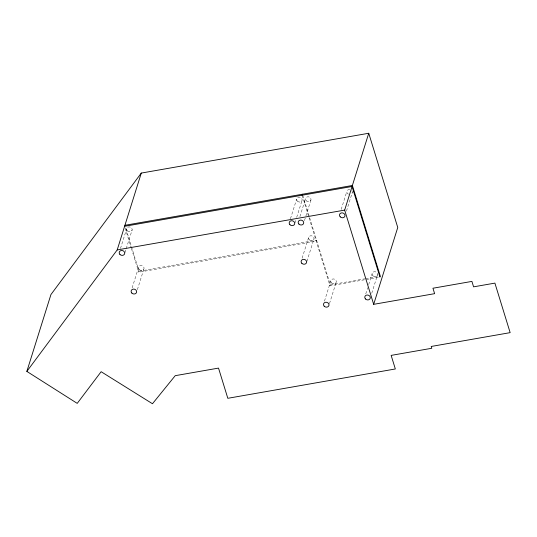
<?xml version="1.0" encoding="UTF-8"?>
<svg xmlns="http://www.w3.org/2000/svg" width="537" height="537" viewBox="0 0 537 537"><rect width="100%" height="100%" fill="white"/><g stroke="black" fill="none" stroke-linecap="round" stroke-linejoin="round"><path stroke-width="0.4" stroke-dasharray="2.69 2.01" d="M139.049 271.212L316.555 240.14L316.246 241.14L138.734 272.212L139.049 271.212L125.645 227.681M299.908 216.653L305.506 198.791M304.439 220.673L305.654 216.787M305.902 216.015L311.01 199.704M341.203 209.43L346.801 191.561M346.466 211.115L352.306 192.474M324.476 301.129L330.799 280.938M378.323 277.381L330.007 285.838L330.322 284.838L302.908 195.817M329.49 303.6L336.303 281.851M365.771 293.9L367.717 287.691M368.691 284.583L372.101 273.709M371.758 293.262L377.598 274.622M120.456 248.544L126.651 228.856M124.967 252.605L125.96 249.463M126.202 248.678L132.149 229.843M132.115 287.946L138.553 267.5M137.371 289.651L144.044 268.487M290.45 218.787L296.646 199.099M294.961 222.848L295.706 220.492M296.692 217.357L302.136 200.086M302.109 258.19L308.547 237.743M306.869 261.465L314.038 238.73M330.322 284.838L364.717 278.817M365.536 278.676L378.639 276.38M302.109 195.233L330.007 285.838M125.087 227.889L131.182 247.671M131.424 248.463L138.734 272.212M351.755 190.695A2.799 2.423 17.4 0 1 351.003 194.213M348.453 194.186A2.799 2.423 17.4 0 1 346.882 191.199A2.799 2.423 17.4 0 1 349.842 189.601M372.806 275.676A2.799 2.423 17.4 0 0 377.484 275.098A2.799 2.423 17.4 0 0 374.255 271.729A2.799 2.423 17.4 0 0 372.806 275.676M331.51 282.898A2.799 2.423 17.4 0 0 336.189 282.328A2.799 2.423 17.4 0 0 332.96 278.958A2.799 2.423 17.4 0 0 331.51 282.898M306.218 200.757A2.799 2.423 17.4 0 0 310.896 200.18A2.799 2.423 17.4 0 0 307.661 196.81A2.799 2.423 17.4 0 0 306.218 200.757M309.325 239.817A2.799 2.423 17.4 0 0 313.964 239.079A2.799 2.423 17.4 0 0 310.587 235.817A2.799 2.423 17.4 0 0 309.325 239.817M297.424 201.174A2.799 2.423 17.4 0 0 302.062 200.429A2.799 2.423 17.4 0 0 298.693 197.166A2.799 2.423 17.4 0 0 297.424 201.174M127.437 230.93A2.799 2.423 17.4 0 0 132.068 230.185A2.799 2.423 17.4 0 0 128.699 226.923A2.799 2.423 17.4 0 0 127.437 230.93M139.331 269.574A2.799 2.423 17.4 0 0 143.97 268.836A2.799 2.423 17.4 0 0 140.6 265.573A2.799 2.423 17.4 0 0 139.331 269.574"/><path stroke-width="0.81" d="M26.85 371.409L50.934 294.565L141.285 173.075L368.744 133.263L397.756 227.487L373.678 304.331L434.621 293.665L432.95 288.228L471.909 281.408L473.587 286.845L494.899 283.113L510.15 332.645L431.224 346.459L431.782 348.271L391.151 355.387L395.333 368.973L227.816 398.3L218.519 368.1L175.223 375.678L152.474 403.737L101.137 371.711L77.221 403.374L26.85 371.409L117.2 249.927L141.285 173.075M302.109 195.233L302.418 194.233M373.678 304.331L344.66 210.108L368.744 133.263M124.913 225.305L352.379 185.487L380.277 276.092L379.961 277.092L352.064 186.487L124.604 226.305M117.2 249.927L344.66 210.108M340.21 216.827A2.799 2.423 17.4 0 0 344.888 216.25A2.799 2.423 17.4 0 0 341.66 212.88A2.799 2.423 17.4 0 0 340.21 216.827M298.914 224.057A2.799 2.423 17.4 0 0 303.593 223.479A2.799 2.423 17.4 0 0 300.364 220.11A2.799 2.423 17.4 0 0 298.914 224.057M324.207 306.204A2.799 2.423 17.4 0 0 328.886 305.627A2.799 2.423 17.4 0 0 325.657 302.257A2.799 2.423 17.4 0 0 324.207 306.204M365.502 298.975A2.799 2.423 17.4 0 0 370.188 298.397A2.799 2.423 17.4 0 0 366.952 295.028A2.799 2.423 17.4 0 0 365.502 298.975M301.828 263.298A2.799 2.423 17.3 0 0 306.506 262.727A2.799 2.423 17.3 0 0 303.277 259.358A2.799 2.423 17.3 0 0 301.828 263.298M289.92 224.688A2.799 2.423 17.3 0 0 294.598 224.11A2.799 2.423 17.3 0 0 291.363 220.741A2.799 2.423 17.3 0 0 289.92 224.688M119.926 254.444A2.799 2.423 17.3 0 0 124.604 253.867A2.799 2.423 17.3 0 0 121.375 250.497A2.799 2.423 17.3 0 0 119.926 254.444M131.834 293.054A2.799 2.423 17.3 0 0 136.519 292.484A2.799 2.423 17.3 0 0 133.283 289.114A2.799 2.423 17.3 0 0 131.834 293.054"/></g></svg>
